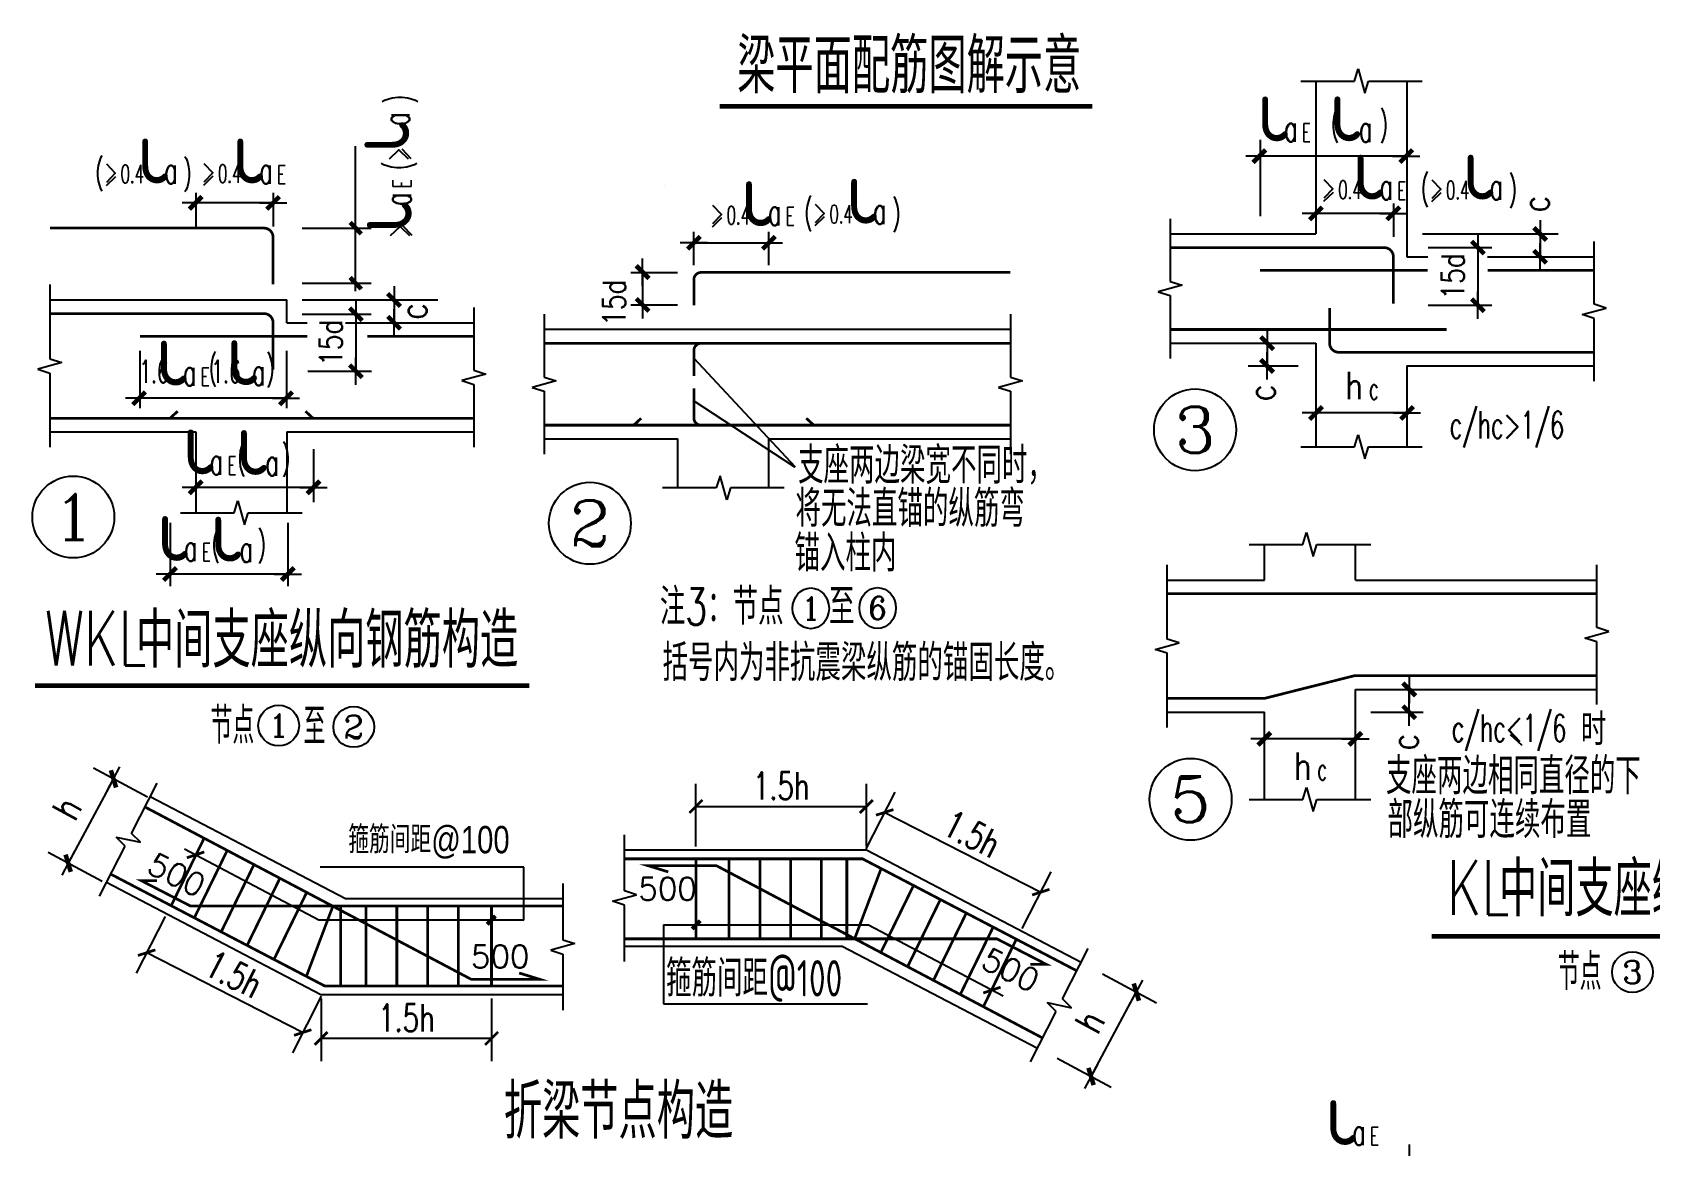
# Model space of a CAD drawing. Extents: x 250899 to 650964, y 268083 to 317384.
# Drawn here: x 403407 to 421176, y 284364 to 296596 of the extents above; entities that cross this region are included whole.
import ezdxf
from ezdxf.enums import TextEntityAlignment as Align

# ---------------------------------------------------------------- set-up
doc = ezdxf.new("R2010")
doc.units = 0
doc.header["$LTSCALE"] = 1000
doc.header["$MEASUREMENT"] = 0
for name, color, linetype in [('AXIS', 3, 'Continuous'), ('AXIS_TEXT', 7, 'Continuous'), ('BAR-TEXT', 7, 'Continuous'), ('OTHER', 7, 'Continuous'), ('PUB_DIM', 3, 'Continuous'), ('PUB_TEXT', 7, 'Continuous'), ('SLABSTEE', 7, 'Continuous')]:
    doc.layers.add(name, color=color, linetype=linetype)
doc.styles.add('_HZTXT', font='gs_txt.shx', dxfattribs={"width": 0.8, "bigfont": 'gs_hztxt.shx'})
doc.styles.add('COMP', font='complex', dxfattribs={"bigfont": 'hztxt'})
doc.styles.add('COMPLEX', font='COMPLEX')
doc.styles.add('DIM_FONT', font='SIMPLEX.shx', dxfattribs={"width": 0.8})
doc.styles.add('DIM_S2', font='simplex.shx', dxfattribs={"width": 0.7})
doc.styles.add('HZ', font='txt', dxfattribs={"width": 0.8, "bigfont": 'hztxt'})
doc.styles.add('HZTXT', font='txt.shx', dxfattribs={"bigfont": 'hztxt.shx'})
doc.styles.add('simplex', font='SIMPLEX.shx', dxfattribs={"width": 0.5})
doc.styles.add('TSSD_Rein', font='tssdeng.shx', dxfattribs={"width": 0.7, "bigfont": 'hztxt.shx'})
doc.dimstyles.new('AXIS', dxfattribs={"dimtxt": 300, "dimasz": 1, "dimexe": 250, "dimexo": 300, "dimgap": 150, "dimtad": 1, "dimdec": 0, "dimzin": 0, "dimdsep": 46, "dimtxsty": 'DIM_FONT', "dimblk": '_DIMX', "dimcen": 0.9, "dimse1": 1, "dimse2": 1, "dimclrt": 7, "dimadec": 0, "dimazin": 0, "dimtfac": 1, "dimtdec": 0, "dimtix": 1, "dimtmove": 2, "dimatfit": 3, "dimldrblk": '_DIMX', "dimfxl": 1, "dimtolj": 1, "dimtzin": 0, "dimarcsym": 0})
doc.dimstyles.new('DIM_01', dxfattribs={"dimtxt": 300, "dimasz": 1, "dimexe": 250, "dimexo": 0.0625, "dimgap": 75, "dimtad": 1, "dimdec": 0, "dimzin": 0, "dimdsep": 46, "dimtxsty": 'DIM_S2', "dimblk": 'DI', "dimblk1": 'DI', "dimblk2": 'DI', "dimsah": 1, "dimcen": 0.09, "dimadec": 0, "dimazin": 0, "dimtfac": 1, "dimtdec": 0, "dimtix": 1, "dimtofl": 0, "dimtmove": 2, "dimatfit": 3, "dimldrblk": 'DI', "dimfxl": 1, "dimtolj": 1, "dimtzin": 0, "dimarcsym": 0})
doc.dimstyles.new('DIMN', dxfattribs={"dimtxt": 300, "dimasz": 1, "dimexe": 250, "dimexo": 300, "dimgap": 150, "dimtad": 1, "dimdec": 0, "dimzin": 0, "dimdsep": 46, "dimtxsty": 'DIM_FONT', "dimblk": '_DIMX', "dimcen": 0.9, "dimclrt": 7, "dimadec": 0, "dimazin": 0, "dimtfac": 1, "dimtdec": 0, "dimtix": 1, "dimtmove": 2, "dimatfit": 3, "dimldrblk": '_DIMX', "dimfxl": 1, "dimtolj": 1, "dimtzin": 0, "dimarcsym": 0})

# ---------------------------------------------------------------- blocks, each defined once
blk = doc.blocks.new('DI')
at = {"const_width": 30}
blk.add_lwpolyline([(-71, -71), (71, 71)], dxfattribs=at)
blk = doc.blocks.new('*D138')
at = {"color": 0, "lineweight": -2, "transparency": 16777216}
for p, q in [((410698, 287651), (410698, 288341)), ((412570, 287651), (412570, 288341)), ((410699, 288091), (412569, 288091))]:
    blk.add_line(p, q, dxfattribs=at)
at = {"layer": 'Defpoints', "color": 0, "transparency": 16777216}
for p in [(412570, 288091), (410698, 287651), (412570, 287651)]:
    blk.add_point(p, dxfattribs=at)
at = {"color": 0, "lineweight": -2, "transparency": 16777216, "rotation": 180}
blk.add_blockref('DI', (410698, 288091), dxfattribs=at)
at = {"color": 0, "lineweight": -2, "transparency": 16777216}
blk.add_blockref('DI', (412570, 288091), dxfattribs=at)
at = {"color": 0, "transparency": 16777216, "insert": (411634, 288316), "char_height": 300, "attachment_point": 5, "style": 'DIM_S2'}
blk.add_mtext('\\A1;1.5h', dxfattribs=at)
blk = doc.blocks.new('_DIMX')
blk.add_line((-150, 0), (150, 0))
at = {"const_width": 50}
blk.add_lwpolyline([(-70, -70), (70, 70)], dxfattribs=at)
blk = doc.blocks.new('*D135')
at = {"layer": 'BAR-TEXT', "color": 0, "lineweight": -2, "transparency": 16777216}
for p, q in [((404298, 288393), (403801, 287468)), ((404671, 288194), (404078, 288512)), ((404173, 287267), (403581, 287585))]:
    blk.add_line(p, q, dxfattribs=at)
at = {"layer": 'Defpoints', "color": 0, "transparency": 16777216}
for p in [(404935, 288052), (403801, 287467), (404437, 287125)]:
    blk.add_point(p, dxfattribs=at)
at = {"layer": 'BAR-TEXT', "color": 0, "lineweight": -2, "transparency": 16777216}
for p, rotation in [((404299, 288394), 61.76537256424506), ((403801, 287467), 241.7653725642451)]:
    blk.add_blockref('_DIMX', p, dxfattribs=dict(at, rotation=rotation))
at = {"layer": 'BAR-TEXT', "color": 7, "transparency": 16777216, "insert": (403786, 288072), "char_height": 300, "attachment_point": 5, "rotation": 61.7654, "style": 'DIM_FONT'}
blk.add_mtext('\\A1;h', dxfattribs=at)
blk = doc.blocks.new('*D133')
at = {"color": 0, "lineweight": -2, "transparency": 16777216}
for p, q in [((404867, 286883), (404549, 286261)), ((406377, 285607), (404664, 286483)), ((406582, 286006), (406264, 285384))]:
    blk.add_line(p, q, dxfattribs=at)
at = {"layer": 'Defpoints', "color": 0, "transparency": 16777216}
for p in [(404867, 286883), (404663, 286484), (406582, 286006)]:
    blk.add_point(p, dxfattribs=at)
at = {"color": 0, "lineweight": -2, "transparency": 16777216}
for p, rotation in [((404663, 286484), 152.9230000656588), ((406378, 285607), 332.9230000656589)]:
    blk.add_blockref('DI', p, dxfattribs=dict(at, rotation=rotation))
at = {"color": 0, "transparency": 16777216, "insert": (405623, 286246), "char_height": 300, "attachment_point": 5, "rotation": 332.923, "style": 'DIM_S2'}
blk.add_mtext('\\A1;1.5h', dxfattribs=at)
blk = doc.blocks.new('*D132')
at = {"color": 0, "lineweight": -2, "transparency": 16777216}
for p, q in [((406580, 285981), (406580, 285292)), ((408453, 285981), (408453, 285292)), ((408452, 285542), (406581, 285542))]:
    blk.add_line(p, q, dxfattribs=at)
at = {"layer": 'Defpoints', "color": 0, "transparency": 16777216}
for p in [(406580, 285981), (408453, 285981), (406580, 285542)]:
    blk.add_point(p, dxfattribs=at)
at = {"color": 0, "lineweight": -2, "transparency": 16777216, "rotation": 180}
blk.add_blockref('DI', (406580, 285542), dxfattribs=at)
at = {"color": 0, "lineweight": -2, "transparency": 16777216}
blk.add_blockref('DI', (408453, 285542), dxfattribs=at)
at = {"color": 0, "transparency": 16777216, "insert": (407517, 285767), "char_height": 300, "attachment_point": 5, "style": 'DIM_S2'}
blk.add_mtext('\\A1;1.5h', dxfattribs=at)
blk = doc.blocks.new('*D131')
at = {"color": 0, "lineweight": -2, "transparency": 16777216}
for p, q in [((412568, 287626), (412886, 288248)), ((412773, 288025), (414486, 287149)), ((414283, 286750), (414601, 287372))]:
    blk.add_line(p, q, dxfattribs=at)
at = {"layer": 'Defpoints', "color": 0, "transparency": 16777216}
for p in [(412568, 287626), (414487, 287149), (414283, 286750)]:
    blk.add_point(p, dxfattribs=at)
at = {"color": 0, "lineweight": -2, "transparency": 16777216}
for p, rotation in [((412772, 288026), 152.9230000656588), ((414487, 287149), 332.9230000656589)]:
    blk.add_blockref('DI', p, dxfattribs=dict(at, rotation=rotation))
at = {"color": 0, "transparency": 16777216, "insert": (413732, 287788), "char_height": 300, "attachment_point": 5, "rotation": 332.923, "style": 'DIM_S2'}
blk.add_mtext('\\A1;1.5h', dxfattribs=at)
blk = doc.blocks.new('*D126')
at = {"layer": 'Defpoints', "color": 0, "transparency": 16777216}
for p in [(417510, 294607), (417510, 293607), (418360, 293607)]:
    blk.add_point(p, dxfattribs=at)
at = {"layer": 'PUB_DIM', "color": 0, "lineweight": -2, "transparency": 16777216}
blk.add_line((418359, 294607), (417511, 294607), dxfattribs=at)
at = {"layer": 'PUB_DIM', "color": 0, "lineweight": -2, "transparency": 16777216, "rotation": 180}
blk.add_blockref('_DIMX', (417510, 294607), dxfattribs=at)
at = {"layer": 'PUB_DIM', "color": 0, "lineweight": -2, "transparency": 16777216}
blk.add_blockref('_DIMX', (418360, 294607), dxfattribs=at)
blk = doc.blocks.new('*D125')
at = {"layer": 'Defpoints', "color": 0, "transparency": 16777216}
for p in [(417973, 293181), (416973, 292931), (417973, 292931)]:
    blk.add_point(p, dxfattribs=at)
at = {"layer": 'PUB_DIM', "color": 0, "lineweight": -2, "transparency": 16777216}
for p, q in [((416973, 293182), (416973, 293183)), ((416973, 293181), (416973, 292931)), ((416973, 292930), (416973, 292929))]:
    blk.add_line(p, q, dxfattribs=at)
for p, rotation in [((416973, 293181), 270), ((416973, 292931), 90)]:
    blk.add_blockref('_DIMX', p, dxfattribs=dict(at, rotation=rotation))
at = {"layer": 'PUB_DIM', "color": 7, "transparency": 16777216, "insert": (416911, 292636), "char_height": 300, "attachment_point": 5, "rotation": 90, "style": 'DIM_FONT'}
blk.add_mtext('\\A1;c', dxfattribs=at)
blk = doc.blocks.new('*D124')
at = {"layer": 'Defpoints', "color": 0, "transparency": 16777216}
for p in [(416888, 295236), (416888, 294236), (418502, 294236)]:
    blk.add_point(p, dxfattribs=at)
at = {"layer": 'PUB_DIM', "color": 0, "lineweight": -2, "transparency": 16777216}
blk.add_line((418501, 295236), (416889, 295236), dxfattribs=at)
at = {"layer": 'PUB_DIM', "color": 0, "lineweight": -2, "transparency": 16777216, "rotation": 180}
blk.add_blockref('_DIMX', (416888, 295236), dxfattribs=at)
at = {"layer": 'PUB_DIM', "color": 0, "lineweight": -2, "transparency": 16777216}
blk.add_blockref('_DIMX', (418502, 295236), dxfattribs=at)
blk = doc.blocks.new('*D123')
at = {"layer": 'Defpoints', "color": 0, "transparency": 16777216}
for p in [(420973, 294381), (419973, 294131), (420973, 294131)]:
    blk.add_point(p, dxfattribs=at)
at = {"layer": 'PUB_DIM', "color": 0, "lineweight": -2, "transparency": 16777216}
for p, q in [((419973, 294382), (419973, 294383)), ((419973, 294381), (419973, 294131)), ((419973, 294130), (419973, 294129))]:
    blk.add_line(p, q, dxfattribs=at)
for p, rotation in [((419973, 294381), 270), ((419973, 294131), 90)]:
    blk.add_blockref('_DIMX', p, dxfattribs=dict(at, rotation=rotation))
at = {"layer": 'PUB_DIM', "color": 7, "transparency": 16777216, "insert": (419921, 294710), "char_height": 300, "attachment_point": 5, "rotation": 90, "style": 'DIM_FONT'}
blk.add_mtext('\\A1;c', dxfattribs=at)
blk = doc.blocks.new('*D122')
at = {"layer": 'Defpoints', "color": 0, "transparency": 16777216}
for p in [(420289, 294231), (419289, 293598), (420289, 293598)]:
    blk.add_point(p, dxfattribs=at)
at = {"layer": 'PUB_DIM', "color": 0, "lineweight": -2, "transparency": 16777216}
for p, q in [((419289, 294232), (419289, 294233)), ((419289, 294231), (419289, 293598)), ((419289, 293597), (419289, 293596))]:
    blk.add_line(p, q, dxfattribs=at)
for p, rotation in [((419289, 294231), 270), ((419289, 293598), 90)]:
    blk.add_blockref('_DIMX', p, dxfattribs=dict(at, rotation=rotation))
at = {"layer": 'PUB_DIM', "color": 7, "transparency": 16777216, "insert": (419014, 293915), "char_height": 250, "attachment_point": 5, "rotation": 90, "style": 'DIM_FONT'}
blk.add_mtext('\\A1;15d', dxfattribs=at)
blk = doc.blocks.new('*D106')
at = {"layer": 'Defpoints', "color": 0, "transparency": 16777216}
for p in [(418535, 289377), (419535, 289377), (419535, 289127)]:
    blk.add_point(p, dxfattribs=at)
at = {"layer": 'PUB_DIM', "color": 0, "lineweight": -2, "transparency": 16777216}
for p, q in [((418535, 289378), (418535, 289379)), ((418535, 289127), (418535, 289377)), ((418535, 289126), (418535, 289125))]:
    blk.add_line(p, q, dxfattribs=at)
for p, rotation in [((418535, 289377), 270), ((418535, 289127), 90)]:
    blk.add_blockref('_DIMX', p, dxfattribs=dict(at, rotation=rotation))
at = {"layer": 'PUB_DIM', "color": 7, "transparency": 16777216, "insert": (418483, 288799), "char_height": 300, "attachment_point": 5, "rotation": 90, "style": 'DIM_FONT'}
blk.add_mtext('\\A1;c', dxfattribs=at)
blk = doc.blocks.new('*D105')
at = {"layer": 'Defpoints', "color": 0, "transparency": 16777216}
for p in [(416943, 289834), (417943, 289834), (416943, 288834)]:
    blk.add_point(p, dxfattribs=at)
at = {"layer": 'PUB_DIM', "color": 0, "lineweight": -2, "transparency": 16777216}
blk.add_line((417942, 288834), (416944, 288834), dxfattribs=at)
at = {"layer": 'PUB_DIM', "color": 0, "lineweight": -2, "transparency": 16777216, "rotation": 180}
blk.add_blockref('_DIMX', (416943, 288834), dxfattribs=at)
at = {"layer": 'PUB_DIM', "color": 0, "lineweight": -2, "transparency": 16777216}
blk.add_blockref('_DIMX', (417943, 288834), dxfattribs=at)
at = {"layer": 'PUB_DIM', "color": 7, "transparency": 16777216, "insert": (417363, 288534), "char_height": 300, "attachment_point": 5, "style": 'DIM_FONT'}
blk.add_mtext('\\A1;h', dxfattribs=at)
blk = doc.blocks.new('_AXISO')
blk.add_circle((0, 0), 0.5)
at = {"layer": 'AXIS_TEXT', "style": 'COMPLEX', "width": 1.041667}
blk.add_attdef('A', text='', height=0.56, dxfattribs=at).set_placement((-0.25, -0.28), (0.25, -0.28), align=Align.FIT)
blk = doc.blocks.new('*D102')
at = {"layer": 'Defpoints', "color": 0, "transparency": 16777216}
for p in [(417510, 292415), (417510, 291415), (418510, 291415)]:
    blk.add_point(p, dxfattribs=at)
at = {"layer": 'PUB_DIM', "color": 0, "lineweight": -2, "transparency": 16777216}
blk.add_line((418509, 292415), (417511, 292415), dxfattribs=at)
at = {"layer": 'PUB_DIM', "color": 0, "lineweight": -2, "transparency": 16777216, "rotation": 180}
blk.add_blockref('_DIMX', (417510, 292415), dxfattribs=at)
at = {"layer": 'PUB_DIM', "color": 0, "lineweight": -2, "transparency": 16777216}
blk.add_blockref('_DIMX', (418510, 292415), dxfattribs=at)
at = {"layer": 'PUB_DIM', "color": 7, "transparency": 16777216, "insert": (417929, 292715), "char_height": 300, "attachment_point": 5, "style": 'DIM_FONT'}
blk.add_mtext('\\A1;h', dxfattribs=at)
blk = doc.blocks.new('*D98')
at = {"layer": 'Defpoints', "color": 0, "transparency": 16777216}
for p in [(411112, 293962), (410112, 293601), (411112, 293601)]:
    blk.add_point(p, dxfattribs=at)
at = {"layer": 'PUB_DIM', "color": 0, "lineweight": -2, "transparency": 16777216}
blk.add_line((410112, 293961), (410112, 293602), dxfattribs=at)
for p, rotation in [((410112, 293962), 90), ((410112, 293601), 270)]:
    blk.add_blockref('_DIMX', p, dxfattribs=dict(at, rotation=rotation))
at = {"layer": 'PUB_DIM', "color": 7, "transparency": 16777216, "insert": (409799, 293626), "char_height": 250, "attachment_point": 5, "rotation": 90, "style": 'DIM_FONT'}
blk.add_mtext('\\A1;15d', dxfattribs=at)
blk = doc.blocks.new('*D97')
at = {"layer": 'Defpoints', "color": 0, "transparency": 16777216}
for p in [(410675, 295285), (411500, 295285), (411500, 294285)]:
    blk.add_point(p, dxfattribs=at)
at = {"layer": 'PUB_DIM', "color": 0, "lineweight": -2, "transparency": 16777216}
blk.add_line((410676, 294285), (411499, 294285), dxfattribs=at)
at = {"layer": 'PUB_DIM', "color": 0, "lineweight": -2, "transparency": 16777216, "rotation": 180}
blk.add_blockref('_DIMX', (410675, 294285), dxfattribs=at)
at = {"layer": 'PUB_DIM', "color": 0, "lineweight": -2, "transparency": 16777216}
blk.add_blockref('_DIMX', (411500, 294285), dxfattribs=at)
blk = doc.blocks.new('*D96')
at = {"layer": 'Defpoints', "color": 0, "transparency": 16777216}
for p in [(405202, 294723), (405202, 293723), (406052, 293723)]:
    blk.add_point(p, dxfattribs=at)
at = {"layer": 'PUB_DIM', "color": 0, "lineweight": -2, "transparency": 16777216}
blk.add_line((406051, 294723), (405203, 294723), dxfattribs=at)
at = {"layer": 'PUB_DIM', "color": 0, "lineweight": -2, "transparency": 16777216, "rotation": 180}
blk.add_blockref('_DIMX', (405202, 294723), dxfattribs=at)
at = {"layer": 'PUB_DIM', "color": 0, "lineweight": -2, "transparency": 16777216}
blk.add_blockref('_DIMX', (406052, 294723), dxfattribs=at)
blk = doc.blocks.new('*D95')
at = {"layer": 'Defpoints', "color": 0, "transparency": 16777216}
for p in [(408381, 293656), (407381, 293406), (408381, 293406)]:
    blk.add_point(p, dxfattribs=at)
at = {"layer": 'PUB_DIM', "color": 0, "lineweight": -2, "transparency": 16777216}
for p, q in [((407381, 293657), (407381, 293658)), ((407381, 293656), (407381, 293406)), ((407381, 293405), (407381, 293404))]:
    blk.add_line(p, q, dxfattribs=at)
for p, rotation in [((407381, 293656), 270), ((407381, 293406), 90)]:
    blk.add_blockref('_DIMX', p, dxfattribs=dict(at, rotation=rotation))
at = {"layer": 'PUB_DIM', "color": 7, "transparency": 16777216, "insert": (407591, 293531), "char_height": 300, "attachment_point": 5, "rotation": 90, "style": 'DIM_FONT'}
blk.add_mtext('\\A1;c', dxfattribs=at)
blk = doc.blocks.new('*D94')
at = {"layer": 'Defpoints', "color": 0, "transparency": 16777216}
for p in [(407962, 293499), (406962, 292873), (407962, 292873)]:
    blk.add_point(p, dxfattribs=at)
at = {"layer": 'PUB_DIM', "color": 0, "lineweight": -2, "transparency": 16777216}
for p, q in [((406962, 293500), (406962, 293501)), ((406962, 293499), (406962, 292873)), ((406962, 292872), (406962, 292871))]:
    blk.add_line(p, q, dxfattribs=at)
for p, rotation in [((406962, 293499), 270), ((406962, 292873), 90)]:
    blk.add_blockref('_DIMX', p, dxfattribs=dict(at, rotation=rotation))
at = {"layer": 'PUB_DIM', "color": 7, "transparency": 16777216, "insert": (406687, 293186), "char_height": 250, "attachment_point": 5, "rotation": 90, "style": 'DIM_FONT'}
blk.add_mtext('\\A1;15d', dxfattribs=at)
blk = doc.blocks.new('*D93')
at = {"layer": 'Defpoints', "color": 0, "transparency": 16777216}
for p in [(405202, 291597), (405202, 290597), (406496, 290597)]:
    blk.add_point(p, dxfattribs=at)
at = {"layer": 'PUB_DIM', "color": 0, "lineweight": -2, "transparency": 16777216}
blk.add_line((406495, 291597), (405203, 291597), dxfattribs=at)
at = {"layer": 'PUB_DIM', "color": 0, "lineweight": -2, "transparency": 16777216, "rotation": 180}
blk.add_blockref('_DIMX', (405202, 291597), dxfattribs=at)
at = {"layer": 'PUB_DIM', "color": 0, "lineweight": -2, "transparency": 16777216}
blk.add_blockref('_DIMX', (406496, 291597), dxfattribs=at)
blk = doc.blocks.new('*D92')
at = {"layer": 'Defpoints', "color": 0, "transparency": 16777216}
for p in [(404919, 290645), (404919, 289645), (406214, 289645)]:
    blk.add_point(p, dxfattribs=at)
at = {"layer": 'PUB_DIM', "color": 0, "lineweight": -2, "transparency": 16777216}
blk.add_line((406213, 290645), (404920, 290645), dxfattribs=at)
at = {"layer": 'PUB_DIM', "color": 0, "lineweight": -2, "transparency": 16777216, "rotation": 180}
blk.add_blockref('_DIMX', (404919, 290645), dxfattribs=at)
at = {"layer": 'PUB_DIM', "color": 0, "lineweight": -2, "transparency": 16777216}
blk.add_blockref('_DIMX', (406214, 290645), dxfattribs=at)
blk = doc.blocks.new('*D84')
at = {"layer": 'Defpoints', "color": 0, "transparency": 16777216}
for p in [(404580, 292576), (404580, 291576), (406194, 291576)]:
    blk.add_point(p, dxfattribs=at)
at = {"layer": 'PUB_DIM', "color": 0, "lineweight": -2, "transparency": 16777216}
blk.add_line((406193, 292576), (404581, 292576), dxfattribs=at)
at = {"layer": 'PUB_DIM', "color": 0, "lineweight": -2, "transparency": 16777216, "rotation": 180}
blk.add_blockref('_DIMX', (404580, 292576), dxfattribs=at)
at = {"layer": 'PUB_DIM', "color": 0, "lineweight": -2, "transparency": 16777216}
blk.add_blockref('_DIMX', (406194, 292576), dxfattribs=at)

msp = doc.modelspace()

# ---------------------------------------------------------------- linework, layer by layer
for p, q in [((417509.9, 296061.8), (417509.9, 294381.2)), ((418509.9, 296061.8), (418509.9, 294131.2)), ((407569.7, 295207.9), (407470.2, 295311.4)), ((404220.3, 294914.8), (404323.8, 295014.3)), ((405290.1, 294919), (405393.6, 295018.5)), ((417598.1, 294741.6), (417701.6, 294841.1)), ((418782.1, 294737.4), (418885.6, 294836.9)), ((407581.5, 294363.7), (407482, 294467.2)), ((410878.6, 294461), (410982.1, 294560.5)), ((412008.7, 294472.8), (412112.2, 294572.3)), ((415908.6, 294381.2), (417509.9, 294381.2)), ((418509.9, 294131.2), (418737.2, 294131.2)), ((419395.8, 294131.2), (420564.9, 294131.2)), ((403600.7, 293656.4), (406202, 293656.4)), ((406202, 293406.4), (406202, 293656.4)), ((414153.8, 293330.1), (409029.7, 293330.1)), ((415908.6, 293181.2), (417509.9, 293181.2)), ((417509.9, 293181.2), (417509.9, 292043.3)), ((418509.9, 292931.2), (418509.9, 292043.3)), ((418509.9, 292931.2), (420564.9, 292931.2)), ((403600.7, 292206.4), (405202, 292206.4)), ((405202, 292206.4), (405202, 291318.5)), ((406202, 292206.4), (406202, 291318.5)), ((406202, 292206.4), (408257, 292206.4)), ((409029.7, 292130.1), (410499.8, 292130.1)), ((410499.8, 291590.9), (410499.8, 292130.1)), ((411499.8, 292130.1), (414153.8, 292130.1)), ((411499.8, 291590.9), (411499.8, 292130.1)), ((404920.5, 291208), (404920.5, 290510.4)), ((406214.9, 291208), (406214.9, 290510.4)), ((416943.2, 290577.5), (416943.2, 290970)), ((417943.2, 290577.5), (417943.2, 290970)), ((415876.2, 290577.5), (416943.2, 290577.5)), ((417943.2, 290577.5), (420597.2, 290577.5)), ((417943.2, 288168), (417943.2, 289377.5)), ((417943.2, 289377.5), (420597.2, 289377.5)), ((415876.2, 289127.5), (416943.2, 289127.5)), ((416943.2, 288168), (416943.2, 289127.5)), ((419645.2, 288883.2), (419771.5, 288764.6))]:
    msp.add_line(p, q)
at = {"color": 3}
for p, q in [((406957.6, 293753.3), (406957.6, 295346.1)), ((416896.3, 295415.5), (416896.3, 294574.9)), ((405202, 294831.4), (405202, 294464.4)), ((406052, 294831.4), (406052, 294464.4)), ((410347.3, 294917.8), (410347.8, 294918.3)), ((418359.9, 294715.4), (418359.9, 294348.4)), ((406373, 294445.4), (407129.3, 294445.4)), ((410675.2, 294038.2), (410675.2, 294405.4)), ((411499.8, 294038.2), (411499.8, 294405.4)), ((418681, 294381.2), (420170, 294381.2)), ((418742.7, 294231.2), (419443.1, 294231.2)), ((409982.1, 293958), (410496.2, 293958)), ((406373, 293840.5), (407129.3, 293840.5)), ((406373, 293656.4), (407862.1, 293656.4)), ((409982.1, 293600.9), (410496.2, 293600.9)), ((418742.7, 293597.9), (419443.1, 293597.9)), ((406373, 293498.8), (407129.3, 293498.8)), ((404588.3, 293098.6), (404588.3, 292467.9)), ((406198.6, 293098.6), (406198.6, 292467.9)), ((406434.8, 292873.1), (407135.2, 292873.1)), ((416765.6, 292931.2), (417315.7, 292931.2)), ((406496.3, 292017.3), (406496.3, 291433.2)), ((418114.3, 289127.5), (418688.3, 289127.5)), ((408807.9, 287424.5), (406568.9, 287424.5)), ((408807.9, 286841.2), (408807.9, 287424.5)), ((410342.6, 286791.5), (410342.6, 285920.5)), ((410342.6, 285920.5), (412581.5, 285920.5)), ((418538.1, 283975.7), (418538.1, 284376.1))]:
    msp.add_line(p, q, dxfattribs=at)
at = {"color": 2}
for p, q in [((406202, 293406.4), (406428.2, 293406.4)), ((406846.8, 293406.4), (408257, 293406.4))]:
    msp.add_line(p, q, dxfattribs=at)
at = {"color": 1}
for p, q in [((411790.1, 291818.5), (410676.9, 293014.6)), ((411784.9, 291818.5), (410666.4, 292549.8))]:
    msp.add_line(p, q, dxfattribs=at)
at = {"color": 3, "linetype": 'ByBlock'}
for p, q in [((404754.1, 287545.2), (404753.2, 287545.6)), ((405284, 287280.5), (405284.9, 287280)), ((413866.5, 286352.2), (413865.6, 286352.6)), ((414396.4, 286087.5), (414397.3, 286087))]:
    msp.add_line(p, q, dxfattribs=at)
at = {"color": 3, "const_width": 50}
for points in [[(406898, 294508.2), (407021.2, 294380.7)], [(406898, 293903.3), (407021.2, 293775.8)], [(418782.8, 286664.4), (423978.4, 286664.4)]]:
    msp.add_lwpolyline(points, dxfattribs=at)
for points in [[(409235.9, 287075.5), (406846.2, 287075.5), (404701.4, 288196.5)], [(409914.5, 287612.9), (412572, 287612.9), (414929.6, 286379)], [(409235.9, 286019.7), (406578.5, 286019.7), (404220.9, 287253.7)], [(409914.5, 286557.2), (412304.2, 286557.2), (414449, 285436.1)]]:
    msp.add_lwpolyline(points)
at = {"color": 3}
for points in [[(408807.9, 286841.2), (406556.1, 286841.2), (406555.1, 286841.4), (405078.3, 287621.7)], [(410342.6, 286791.5), (412594.4, 286791.5), (412595.3, 286791.2), (414072.2, 286011)]]:
    msp.add_lwpolyline(points, dxfattribs=at)
at = {"const_width": 45}
for points in [[(408495.1, 286887.4), (408405.1, 286796.4)], [(410655.4, 286745.3), (410745.4, 286836.3)]]:
    msp.add_lwpolyline(points, dxfattribs=at)
at = {"layer": 'BAR-TEXT', "const_width": 50}
for points in [[(410959.5, 295782.5), (415054.6, 295782.5)], [(403436.9, 289418.8), (408866.6, 289418.8)]]:
    msp.add_lwpolyline(points, dxfattribs=at)
at = {"layer": 'OTHER'}
for p, q in [((417341.9, 296061.8), (417931.9, 296061.8)), ((417931.9, 296061.8), (417973.9, 296193.8)), ((417973.9, 296193.8), (418045.9, 295929.8)), ((418045.9, 295929.8), (418087.9, 296061.8)), ((418087.9, 296061.8), (418677.9, 296061.8)), ((415908.6, 294549.2), (415908.6, 293859.2)), ((420564.9, 293609.2), (420564.9, 294299.2)), ((403600.7, 293824.4), (403600.7, 293009.4)), ((416040.6, 293817.2), (415776.6, 293745.2)), ((415776.6, 293745.2), (415908.6, 293703.2)), ((415908.6, 293859.2), (416040.6, 293817.2)), ((408257, 293574.4), (408257, 292884.4)), ((415908.6, 293703.2), (415908.6, 293013.2)), ((420432.9, 293495.2), (420696.9, 293567.2)), ((420696.9, 293567.2), (420564.9, 293609.2)), ((409029.7, 293498.1), (409029.7, 292808.1)), ((414153.8, 293498.1), (414153.8, 292808.1)), ((420564.9, 293453.2), (420432.9, 293495.2)), ((420564.9, 292763.2), (420564.9, 293453.2)), ((403600.7, 293009.4), (403732.7, 292967.4)), ((403732.7, 292967.4), (403468.7, 292895.4)), ((403468.7, 292895.4), (403600.7, 292853.4)), ((403600.7, 292853.4), (403600.7, 292038.4)), ((408389, 292842.4), (408125, 292770.4)), ((408257, 292884.4), (408389, 292842.4)), ((408125, 292770.4), (408257, 292728.4)), ((408257, 292728.4), (408257, 292038.4)), ((409161.7, 292766.1), (408897.7, 292694.1)), ((408897.7, 292694.1), (409029.7, 292652.1)), ((409029.7, 292808.1), (409161.7, 292766.1)), ((409029.7, 292652.1), (409029.7, 291962.1)), ((414285.8, 292766.1), (414021.8, 292694.1)), ((414021.8, 292694.1), (414153.8, 292652.1)), ((414153.8, 292808.1), (414285.8, 292766.1)), ((414153.8, 292652.1), (414153.8, 291962.1)), ((417931.9, 292043.3), (417973.9, 292175.3)), ((417973.9, 292175.3), (418045.9, 291911.3)), ((417341.9, 292043.3), (417931.9, 292043.3)), ((418045.9, 291911.3), (418087.9, 292043.3)), ((418087.9, 292043.3), (418677.9, 292043.3)), ((410921.8, 291590.9), (410331.8, 291590.9)), ((410963.8, 291722.9), (410921.8, 291590.9)), ((411035.8, 291458.9), (410963.8, 291722.9)), ((411077.8, 291590.9), (411035.8, 291458.9)), ((411667.8, 291590.9), (411077.8, 291590.9)), ((405624, 291318.5), (405666, 291450.5)), ((405666, 291450.5), (405738, 291186.5)), ((405034, 291318.5), (405624, 291318.5)), ((405738, 291186.5), (405780, 291318.5)), ((405780, 291318.5), (406370, 291318.5)), ((417365.2, 290970), (417407.2, 291102)), ((417407.2, 291102), (417479.2, 290838)), ((416775.2, 290970), (417365.2, 290970)), ((417479.2, 290838), (417521.2, 290970)), ((417521.2, 290970), (418111.2, 290970)), ((415876.2, 289930.5), (415876.2, 290745.5)), ((420597.2, 290055.5), (420597.2, 290745.5)), ((420465.2, 289941.5), (420729.2, 290013.5)), ((420729.2, 290013.5), (420597.2, 290055.5)), ((415744.2, 289816.5), (416008.2, 289888.5)), ((415876.2, 289774.5), (415744.2, 289816.5)), ((416008.2, 289888.5), (415876.2, 289930.5)), ((420597.2, 289899.5), (420465.2, 289941.5)), ((420597.2, 289209.5), (420597.2, 289899.5)), ((415876.2, 288959.5), (415876.2, 289774.5)), ((404496.6, 287794.6), (404777.7, 288346.2)), ((417365.2, 288168), (417407.2, 288300)), ((417407.2, 288300), (417479.2, 288036)), ((416775.2, 288168), (417365.2, 288168)), ((417479.2, 288036), (417521.2, 288168)), ((417521.2, 288168), (418111.2, 288168)), ((404425.7, 287655.6), (404327.2, 287753)), ((404327.2, 287753), (404595.1, 287697.2)), ((404595.1, 287697.2), (404496.6, 287794.6)), ((409914.5, 287163.1), (409914.5, 287780.9)), ((404144.6, 287104), (404425.7, 287655.6)), ((409235.9, 287243.5), (409235.9, 286625.6)), ((410046.5, 287121.1), (409914.5, 287163.1)), ((409782.5, 287049.1), (410046.5, 287121.1)), ((409914.5, 287007.1), (409782.5, 287049.1)), ((409914.5, 286389.2), (409914.5, 287007.1)), ((409235.9, 286625.6), (409367.9, 286583.6)), ((409367.9, 286583.6), (409103.9, 286511.6)), ((409103.9, 286511.6), (409235.9, 286469.6)), ((409235.9, 286469.6), (409235.9, 285851.7)), ((414724.7, 285977.1), (415005.9, 286528.7)), ((414653.9, 285838.1), (414555.4, 285935.4)), ((414555.4, 285935.4), (414823.3, 285879.7)), ((414823.3, 285879.7), (414724.7, 285977.1)), ((414372.7, 285286.5), (414653.9, 285838.1))]:
    msp.add_line(p, q, dxfattribs=at)
at = {"layer": 'SLABSTEE', "const_width": 30}
for points in [[(403600.7, 294445.4), (405952, 294445.4)], [(406052, 294345.4), (406052, 293829)], [(415908.6, 294231.2), (418259.9, 294231.2)], [(418359.9, 294230.7), (418359.4, 294231.2)], [(418359.9, 294131.2), (418359.9, 293614.8)], [(410675.2, 293597.4), (410675.2, 293878.4)], [(410755.2, 293958.4), (414153.8, 293958.4)], [(416896.3, 293981.2), (418737.2, 293981.2)], [(419395.8, 293981.2), (420564.9, 293981.2)], [(417659.9, 293568.5), (417659.9, 293181.2)], [(403600.7, 293506.4), (405952, 293506.4)], [(406052, 293406.4), (406052, 292890)], [(404588.3, 293256.4), (406429.3, 293256.4)], [(407087.9, 293256.4), (408257, 293256.4)], [(414153.8, 293180.1), (409029.7, 293180.1)], [(415908.6, 293331.2), (418947.1, 293331.2)], [(410675.2, 292819.1), (410675.2, 293100.1)], [(417659.9, 293081.7), (417660.4, 293081.2)], [(417759.9, 293081.2), (420564.9, 293081.2)], [(410675.2, 292360.1), (410675.2, 292685.5)], [(403600.7, 292356.4), (408257, 292356.4)], [(405004.2, 292433.1), (404920.5, 292356.4)], [(406407.9, 292433.1), (406491.5, 292356.4)], [(414153.8, 292280.1), (409029.7, 292280.1)], [(410096.5, 292356.1), (410013.5, 292280.1)], [(411910.1, 292356.1), (411993.1, 292280.1)], [(415876.2, 290427.5), (420597.2, 290427.5)], [(416940.8, 289277.5), (417933.1, 289527.5)], [(417933.1, 289527.5), (420597.2, 289527.5)], [(415876.2, 289277.5), (416940.8, 289277.5)], [(408755.9, 286261), (408983.7, 286191), (408230.2, 286191), (404645.5, 288084.8)], [(405294.6, 287741.8), (404932.3, 286999.6)], [(405548.6, 287607.7), (405187.1, 286867.2)], [(409914.5, 287515.7), (412527.9, 287515.7), (414882.5, 286285)], [(410698.8, 286636.2), (410698.8, 287515.7)], [(411062.4, 286636.2), (411062.4, 287515.7)], [(411400.6, 286636.2), (411400.6, 287515.7)], [(411738.8, 286636.2), (411738.8, 287515.7)], [(412077, 286636.2), (412077, 287511.8)], [(412356, 286636.2), (412356, 287515.7)], [(409235.9, 286117), (406622.6, 286117), (404267.9, 287347.7)], [(405842.8, 287452.2), (405482, 286713.1)], [(410394.5, 287371.7), (410166.7, 287441.7), (410920.3, 287441.7), (414504.9, 285547.9)], [(412440.7, 286636.2), (412732.8, 287408.6)], [(409235.9, 286996.5), (405145.7, 286996.5), (404602.4, 287276.6), (404777.7, 287276.6)], [(406127.1, 287302), (405766.9, 286564.2)], [(406421.4, 287146.5), (406061.8, 286410)], [(412729.1, 286486.1), (413088.6, 287222.6)], [(406709.7, 286996.5), (406417.7, 286224)], [(406794.5, 286996.5), (406794.5, 286117)], [(407073.5, 286996.5), (407073.5, 286120.9)], [(407411.7, 286996.5), (407411.7, 286117)], [(407749.9, 286996.5), (407749.9, 286117)], [(408088.1, 286996.5), (408088.1, 286117)], [(408451.7, 286996.5), (408451.7, 286117)], [(413023.4, 286330.6), (413383.6, 287068.5)], [(413307.6, 286180.5), (413668.4, 286919.6)], [(409914.5, 286636.2), (414004.7, 286636.2), (414548, 286356), (414372.8, 286356)], [(413601.9, 286025), (413963.4, 286765.4)], [(413855.8, 285890.8), (414218.2, 286633)]]:
    msp.add_lwpolyline(points, dxfattribs=at)
for points in [[(406052, 294345.4, 0.4142136), (405952, 294445.4, 0.4142136)], [(418359.9, 294131.2, 0.4142136), (418259.9, 294231.2, 0.4142136)], [(410755.2, 293958.4, 0.4142136), (410675.2, 293878.4, 0.4142136)], [(406052, 293406.4, 0.4142136), (405952, 293506.4, 0.4142136)], [(410755.2, 293180.1, 0.4142136), (410675.2, 293100.1, 0.4142136)], [(417659.9, 293181.2, 0.4142136), (417759.9, 293081.2, 0.4142136)], [(410675.2, 292360.1, 0.4142136), (410755.2, 292280.1, 0.4142136)]]:
    msp.add_lwpolyline(points, format="xyb", dxfattribs=at)

# ---------------------------------------------------------------- block references
at = {"color": 3, "linetype": 'ByBlock'}
for p, rotation in [((405200.9, 287558.8), 153.4532462308257), ((413949.5, 286073.8), 333.4532462308256)]:
    msp.add_blockref('DI', p, dxfattribs=dict(at, rotation=rotation))
at = {"layer": 'AXIS'}
ref = msp.add_blockref('_AXISO', (416181.6, 292229.1), dxfattribs=dict(at, xscale=900, yscale=900, zscale=900))
ref.add_attrib('A', '3', dxfattribs={"layer": 'AXIS_TEXT', "height": 504, "style": 'COMP', "width": 1.339286}).set_placement((415956.6, 291977.1), (416406.6, 291977.1), align=Align.FIT)
ref = msp.add_blockref('_AXISO', (403857.4, 291271), dxfattribs=dict(at, xscale=900, yscale=900, zscale=900))
ref.add_attrib('A', '1', dxfattribs={"layer": 'AXIS_TEXT', "height": 504, "style": 'COMP', "width": 2.083333}).set_placement((403632.4, 291019), (404082.4, 291019), align=Align.FIT)
ref = msp.add_blockref('_AXISO', (409532.9, 291202.4), dxfattribs=dict(at, xscale=900, yscale=900, zscale=900))
ref.add_attrib('A', '2', dxfattribs={"layer": 'AXIS_TEXT', "height": 504, "style": 'COMP', "width": 1.339286}).set_placement((409307.9, 290950.4), (409757.9, 290950.4), align=Align.FIT)
ref = msp.add_blockref('_AXISO', (411960, 290267.6), dxfattribs=dict(at, xscale=400, yscale=448, zscale=448))
ref.add_attrib('A', '1', dxfattribs={"layer": 'AXIS_TEXT', "height": 250.9, "style": 'COMP', "width": 1.860119}).set_placement((411860, 290142.1), (412060, 290142.1), align=Align.FIT)
ref = msp.add_blockref('_AXISO', (412694.2, 290270.9), dxfattribs=dict(at, xscale=400, yscale=448, zscale=448))
ref.add_attrib('A', '6', dxfattribs={"layer": 'AXIS_TEXT', "height": 250.9, "style": 'COMP', "width": 1.195791}).set_placement((412594.2, 290145.5), (412794.2, 290145.5), align=Align.FIT)
ref = msp.add_blockref('_AXISO', (406113.3, 288979.8), dxfattribs=dict(at, xscale=448, yscale=448, zscale=448))
ref.add_attrib('A', '1', dxfattribs={"layer": 'AXIS_TEXT', "height": 250.9, "style": 'COMP', "width": 2.083333}).set_placement((406001.3, 288854.4), (406225.3, 288854.4), align=Align.FIT)
ref = msp.add_blockref('_AXISO', (406938.2, 288964.8), dxfattribs=dict(at, xscale=448, yscale=448, zscale=448))
ref.add_attrib('A', '2', dxfattribs={"layer": 'AXIS_TEXT', "height": 250.9, "style": 'COMP', "width": 1.339286}).set_placement((406826.2, 288839.4), (407050.2, 288839.4), align=Align.FIT)
ref = msp.add_blockref('_AXISO', (416132.7, 288168.9), dxfattribs=dict(at, xscale=900, yscale=900, zscale=900))
ref.add_attrib('A', '5', dxfattribs={"layer": 'AXIS_TEXT', "height": 504, "style": 'COMP', "width": 1.339286}).set_placement((415907.7, 287916.9), (416357.7, 287916.9), align=Align.FIT)
ref = msp.add_blockref('_AXISO', (420986.8, 286269.8), dxfattribs=dict(at, xscale=448, yscale=448, zscale=448))
ref.add_attrib('A', '3', dxfattribs={"layer": 'AXIS_TEXT', "height": 250.9, "style": 'COMP', "width": 1.339286}).set_placement((420874.8, 286144.4), (421098.8, 286144.4), align=Align.FIT)

# ---------------------------------------------------------------- texts
for s, height, style, width, p in [('梁平面配筋图解示意', 600, 'HZ', 0.7, (411151.8, 295927.5)), ('支座两边梁宽不同时，', 400, 'TSSD_Rein', 0.7, (411820.2, 291638.5)), ('将无法直锚的纵筋弯', 400, 'TSSD_Rein', 0.7, (411791.8, 291162.9)), ('锚入柱内', 400, 'HZ', 0.7, (411781, 290673.4)), ('注3：节点  至', 400, 'HZ', 0.7, (410301.9, 290086.2)), ('WKL', 600, 'HZ', 0.7, (403543.4, 289638.6)), ('中间支座纵向钢筋构造', 600, 'HZ', 0.7, (404545.9, 289616.2)), ('括号内为非抗震梁纵筋的锚固长度。', 400, 'HZ', 0.7, (410331, 289469.7)), ('节点', 400, 'HZTXT', 0.6, (405365.5, 288779.5)), ('至', 400, 'HZTXT', 0.6, (406387.5, 288770.6)), ('时', 350, 'HZTXT', 0.8, (420419.5, 288761.7)), ('支座两边相同直径的下', 400, 'TSSD_Rein', 0.7, (418279.2, 288225.3)), ('部纵筋可连续布置', 400, 'TSSD_Rein', 0.7, (418295.9, 287744)), ('KL', 600, 'HZ', 0.7, (418950.1, 286899.6)), ('中间支座纵向钢筋构造', 600, 'HZ', 0.7, (419520.5, 286882)), ('箍筋间距@100', 400, 'TSSD_Rein', 0.7, (410369, 286002.6)), ('节点   至', 400, 'HZTXT', 0.6, (420167.2, 286073.5)), ('折梁节点构造', 600, 'HZ', 0.7, (408587.5, 284439))]:
    msp.add_text(s, height=height, rotation=360, dxfattribs=dict(style=style, width=width)).set_placement(p)
at = {"color": 2, "style": 'simplex', "width": 0.6}
msp.add_text(')', height=256, rotation=360, dxfattribs=at).set_placement((405974.9, 292780.5))
at = {"color": 7, "linetype": 'ByBlock', "char_height": 250, "attachment_point": 5, "rotation": 333.45325, "style": 'HZTXT'}
for insert in [(404992.9, 287340.6), (414155.4, 286295.3)]:
    msp.add_mtext('\\A1;500', dxfattribs=dict(at, insert=insert))
at = {"color": 0, "linetype": 'ByBlock', "char_height": 250, "attachment_point": 5, "style": 'HZTXT'}
for insert in [(410386.9, 287186.4), (408547.4, 286442.5)]:
    msp.add_mtext('\\A1;500', dxfattribs=dict(at, insert=insert))
at = {"layer": 'PUB_TEXT'}
for s, height, rotation, style, width, p in [(')', 256, 90, 'simplex', 0.6, (407556, 295817.6)), ('ι', 700, 360, 'HZTXT', 0.8, (416864.7, 295399.3)), ('ι', 700, 360, 'HZTXT', 0.8, (417658.6, 295400.1)), (' a', 300, 90, 'simplex', 0.6, (407552.1, 295445.9)), ('(', 256, 360, 'simplex', 0.6, (417672.2, 295469.4)), (')', 256, 360, 'simplex', 0.6, (418208.8, 295463.7)), ('ι', 700, 90, 'HZTXT', 0.8, (407547.6, 295273.6)), (' a', 300, 360, 'simplex', 0.6, (417037, 295394.7)), ('E', 200, 360, 'simplex', 0.6, (417355.5, 295394.7)), (' a', 300, 360, 'simplex', 0.6, (417858.7, 295391.4)), ('ι', 700, 360, 'HZTXT', 0.8, (404560.5, 294937)), ('ι', 700, 360, 'HZTXT', 0.8, (405605.4, 294937)), ('(', 256, 360, 'simplex', 0.6, (404098.5, 294938.5)), ('>', 240, 360, 'simplex', 0.6, (404195.6, 294946.6)), ('0.4', 200, 360, 'simplex', 0.6, (404376.7, 294940.5)), (')', 256, 360, 'simplex', 0.6, (405064.4, 294928.6)), ('>', 240, 360, 'simplex', 0.6, (405265.4, 294950.8)), ('0.4', 200, 360, 'simplex', 0.6, (405446.5, 294944.7)), ('(', 256, 90, 'simplex', 0.6, (407546, 295086.1)), ('>', 240, 90, 'simplex', 0.6, (407537.9, 295183.2)), ('ι', 700, 360, 'HZTXT', 0.8, (417913.3, 294759.6)), ('ι', 700, 360, 'HZTXT', 0.8, (419122.3, 294759.6)), (' a', 300, 360, 'simplex', 0.6, (404732.8, 294932.4)), (' a', 300, 360, 'simplex', 0.6, (405777.6, 294932.4)), ('E', 200, 360, 'simplex', 0.6, (406096.2, 294932.4)), ('E', 200, 90, 'simplex', 0.6, (407568.1, 294883.9)), ('ι', 700, 360, 'HZTXT', 0.8, (411193.9, 294467.5)), ('ι', 700, 360, 'HZTXT', 0.8, (412349, 294495)), ('>', 240, 360, 'simplex', 0.6, (417573.4, 294773.4)), ('0.4', 200, 360, 'simplex', 0.6, (417754.5, 294767.3)), ('(', 256, 360, 'simplex', 0.6, (418660.3, 294761.1)), ('>', 240, 360, 'simplex', 0.6, (418757.4, 294769.2)), ('0.4', 200, 360, 'simplex', 0.6, (418938.5, 294763.1)), (')', 256, 360, 'simplex', 0.6, (419626.3, 294751.2)), (' a', 300, 90, 'simplex', 0.6, (407568.1, 294565.3)), ('(', 256, 360, 'simplex', 0.6, (411886.9, 294496.5)), (')', 256, 360, 'simplex', 0.6, (412852.9, 294486.6)), (' a', 300, 360, 'simplex', 0.6, (418085.6, 294755)), ('E', 200, 360, 'simplex', 0.6, (418404.1, 294755)), (' a', 300, 360, 'simplex', 0.6, (419294.6, 294755)), ('ι', 700, 90, 'HZTXT', 0.8, (407575, 294393.1)), ('>', 240, 360, 'simplex', 0.6, (410853.9, 294492.8)), ('0.4', 200, 360, 'simplex', 0.6, (411035.1, 294486.7)), (' a', 300, 360, 'simplex', 0.6, (411366.1, 294474.4)), ('E', 200, 360, 'simplex', 0.6, (411684.7, 294474.4)), ('>', 240, 360, 'simplex', 0.6, (411984, 294504.6)), ('0.4', 200, 360, 'simplex', 0.6, (412165.1, 294498.5)), (' a', 300, 360, 'simplex', 0.6, (412521.2, 294490.4)), ('>', 240, 90, 'simplex', 0.6, (407549.7, 294339)), ('ι', 700, 360, 'HZTXT', 0.8, (404766.4, 292716.2)), ('ι', 700, 360, 'HZTXT', 0.8, (405539.4, 292720.9)), ('(', 256, 360, 'simplex', 0.6, (405344.8, 292786.2)), ('1.6', 250, 360, 'simplex', 0.6, (404583.8, 292745)), (' a', 300, 360, 'simplex', 0.6, (404938.6, 292711.6)), ('E', 200, 360, 'simplex', 0.6, (405257.2, 292711.5)), ('1.6', 250, 360, 'simplex', 0.6, (405375.1, 292745)), (' a', 300, 360, 'simplex', 0.6, (405696.6, 292716)), ('c', 240, 360, 'simplex', 0.6, (418090.5, 292562.6)), ('c/hc>1/6', 300, 360, 'simplex', 0.6, (418978.9, 292133.6)), ('ι', 700, 360, 'HZTXT', 0.8, (405060.9, 291740.9)), ('ι', 700, 360, 'HZTXT', 0.8, (405645.2, 291733.9)), ('(', 256, 360, 'simplex', 0.6, (405658.8, 291803.2)), (')', 256, 360, 'simplex', 0.6, (406146.9, 291797.4)), (' a', 300, 360, 'simplex', 0.6, (405233.2, 291736.3)), ('E', 200, 360, 'simplex', 0.6, (405551.8, 291736.3)), (' a', 300, 360, 'simplex', 0.6, (405845.3, 291725.2)), ('ι', 700, 360, 'HZTXT', 0.8, (404778.4, 290789.2)), ('ι', 700, 360, 'HZTXT', 0.8, (405362.7, 290782.3)), ('(', 256, 360, 'simplex', 0.6, (405376.3, 290851.5)), (')', 256, 360, 'simplex', 0.6, (405881.2, 290846.1)), (' a', 300, 360, 'simplex', 0.6, (404950.7, 290784.6)), ('E', 200, 360, 'simplex', 0.6, (405269.3, 290784.6)), (' a', 300, 360, 'simplex', 0.6, (405562.8, 290773.5)), ('c/hc<1/6', 300, 360, 'simplex', 0.6, (419002.4, 288802.3)), ('c', 240, 360, 'simplex', 0.6, (417523.8, 288379.6)), ('箍筋间距@100', 300, 360, '_HZTXT', 0.8, (406877.7, 287576.1)), ('ι', 700, 360, 'HZTXT', 0.8, (417613.2, 284371.5)), (' a', 300, 360, 'simplex', 0.6, (417785.5, 284367.7)), ('E', 200, 360, 'simplex', 0.6, (418104, 284367.7))]:
    msp.add_text(s, height=height, rotation=rotation, dxfattribs=dict(at, style=style, width=width)).set_placement(p)

# ---------------------------------------------------------------- dimensions: what is measured, and where the dimension line sits
dim = msp.add_linear_dim(base=(412570.1, 288090.6), p1=(410697.7, 287651.2), p2=(412570.1, 287651.2), text='1.5h', dimstyle='DIM_01')
dim.commit()
dim.dimension.update_dxf_attribs({"geometry": '*D138', "text_midpoint": (411633.9, 288315.6)})
for p1, p2, picture, middle in [((412568.2, 287626.3), (414283.2, 286749.6), '*D131', (413732.3, 287787.6)), ((406582.2, 286006.3), (404867.3, 286883.1), '*D133', (405623, 286245.7))]:
    dim = msp.add_aligned_dim(p1=p1, p2=p2, distance=448.5, text='1.5h', dimstyle='DIM_01')
    dim.commit()
    dim.dimension.update_dxf_attribs({"geometry": picture, "text_midpoint": middle})
dim = msp.add_linear_dim(base=(406580.3, 285542), p1=(408452.8, 285981.4), p2=(406580.3, 285981.4), angle=180, text='1.5h', dimstyle='DIM_01')
dim.commit()
dim.dimension.update_dxf_attribs({"geometry": '*D132', "text_midpoint": (407516.6, 285767)})
at = {"layer": 'BAR-TEXT'}
dim = msp.add_aligned_dim(p1=(404935.1, 288051.9), p2=(404437.4, 287124.9), distance=-722.4, text='h', dimstyle='DIMN', dxfattribs=at)
dim.commit()
dim.dimension.update_dxf_attribs({"geometry": '*D135', "text_midpoint": (403785.5, 288072.1)})
msp.add_aligned_dim(p1=(414402.3, 285465.7), p2=(414900.1, 286392.7), distance=-722.4, text='h', dimstyle='DIMN', dxfattribs=at).render()
at = {"layer": 'PUB_DIM'}
for p1, p2, text, picture, middle in [((418501.5, 294236), (416887.9, 294236), ' ', '*D124', (417694.7, 295236)), ((410675.2, 295284.7), (411499.8, 295284.7), ' ', '*D97', (411087.5, 294284.7)), ((420288.9, 294231.2), (420288.9, 293597.9), '15d', '*D122', (419013.9, 293914.6)), ((407961.7, 293498.8), (407961.7, 292873.1), '15d', '*D94', (406686.7, 293185.9)), ((406193.6, 291576.2), (404579.9, 291576.2), ' ', '*D84', (405386.8, 292576.2)), ((406496.3, 290596.7), (405202, 290596.7), ' ', '*D93', (405849.2, 291596.7)), ((406213.9, 289645), (404919.5, 289645), ' ', '*D92', (405566.7, 290645))]:
    dim = msp.add_aligned_dim(p1=p1, p2=p2, distance=-1000, text=text, dimstyle='AXIS', override={"dimtxt": 250}, dxfattribs=at)
    dim.commit()
    dim.dimension.update_dxf_attribs({"geometry": picture, "text_midpoint": middle})
for p1, p2, picture, middle in [((406052, 293723.1), (405202, 293723.1), '*D96', (405627, 294723.1)), ((418359.9, 293607.1), (417509.9, 293607.1), '*D126', (417934.9, 294607.1))]:
    dim = msp.add_aligned_dim(p1=p1, p2=p2, distance=-1000, text=' ', dimstyle='AXIS', dxfattribs=at)
    dim.commit()
    dim.dimension.update_dxf_attribs({"geometry": picture, "text_midpoint": middle})
for base, p1, p2, angle, text, picture, middle in [((419972.8, 294131.2), (420972.8, 294381.2), (420972.8, 294131.2), 270, 'c', '*D123', (419920.9, 294710.2)), ((407381.2, 293406.4), (408381.2, 293656.4), (408381.2, 293406.4), 270, 'c', '*D95', (407590.5, 293531.4)), ((416973.1, 292931.2), (417973.1, 293181.2), (417973.1, 292931.2), 270, 'c', '*D125', (416910.9, 292635.6)), ((417509.9, 292414.9), (418509.9, 291414.9), (417509.9, 291414.9), 180, 'h', '*D102', (417929.4, 292714.9)), ((416943.2, 288833.9), (417943.2, 289833.9), (416943.2, 289833.9), 180, 'h', '*D105', (417362.7, 288533.9)), ((418535.1, 289377.5), (419535.1, 289127.5), (419535.1, 289377.5), 90, 'c', '*D106', (418483.2, 288798.5))]:
    dim = msp.add_linear_dim(base=base, p1=p1, p2=p2, angle=angle, text=text, dimstyle='AXIS', dxfattribs=at)
    dim.commit()
    dim.dimension.update_dxf_attribs({"geometry": picture, "text_midpoint": middle, "dimtype": 129})
dim = msp.add_linear_dim(base=(410112.2, 293600.9), p1=(411112.2, 293961.9), p2=(411112.2, 293600.9), angle=270, text='15d', dimstyle='AXIS', override={"dimtxt": 250}, dxfattribs=at)
dim.commit()
dim.dimension.update_dxf_attribs({"geometry": '*D98', "text_midpoint": (409799, 293626.4), "dimtype": 129})

doc.saveas('drawing.dxf')
